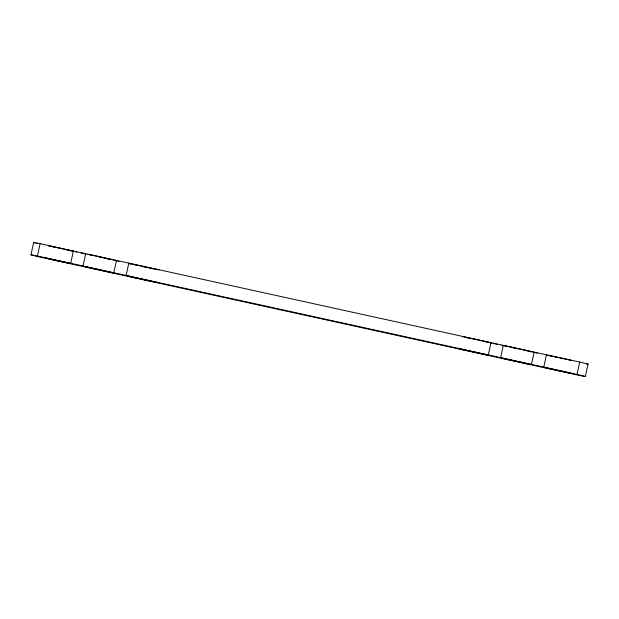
<?xml version="1.0" encoding="UTF-8"?>
<svg xmlns="http://www.w3.org/2000/svg" width="619" height="619" viewBox="0 0 619 619"><rect width="100%" height="100%" fill="white"/><g stroke="black" fill="none" stroke-linecap="round" stroke-linejoin="round"><path stroke-width="0.93" d="M30.95 254.842L33.658 242.516M37.411 255.987L577.016 374.387A45.86 0.48 12.4 0 1 578.881 375.338L39.276 256.939A45.86 0.48 12.4 0 1 37.411 255.987L40.119 243.662L82.822 253.086M70.698 263.299L73.413 250.966M82.992 265.992L85.701 253.658L537.54 352.861M113.795 272.747L116.504 260.421M126.114 275.447L128.822 263.121M488.314 354.927L491.022 342.601M500.632 357.627L503.34 345.301M531.435 364.39L534.166 352.072M543.753 367.09L546.461 354.764L579.724 362.061A45.86 0.48 12.4 0 1 586.65 363.995M577.016 374.387L579.724 362.061M585.342 376.484L588.05 364.158M85.554 253.643L82.714 253.063M118.368 261.373L119.08 261.489M158.967 270.046L158.673 269.899M533.485 352.226L533.191 352.079M536.023 353.016L536.727 353.132M537.424 352.838L546.36 354.757M548.596 355.468L548.836 355.592M89.569 254.703L87.867 254.409L88.517 254.595M115.738 260.607L117.432 260.893L99.048 256.699M462.749 336.62L487.23 341.92M490.256 342.779L491.958 343.073L488.051 342.114M504.632 345.812L507.464 346.377M70.109 250.61L71.99 250.989M90.312 254.85L98.282 256.537M75.967 252.034L76.895 252.227M155.384 269.335L156.878 269.644M488.02 342.322L489.513 342.632M493.598 343.669L494.527 343.862M529.91 351.515L532.139 351.971M549.726 355.677L563.483 358.633M569.836 360.258L571.716 360.645M67.61 250.084L69.274 250.432M153.899 269.025L149.783 268.143M508.207 346.524L518.498 348.737M485.048 341.696L486.534 342.013M527.682 351.05L529.168 351.36M64.662 249.449L66.132 249.767M107.017 258.765L110.53 259.523M495.765 344.125L497.227 344.435M524.301 350.323L526.057 350.702M103.969 258.1L105.493 258.433M146.618 267.462L148.142 267.795M479.253 340.45L480.777 340.783M561.193 358.401L562.787 358.749M519.271 348.907L521.577 349.418M515.774 348.458L517.314 348.799M473.883 339.266L475.423 339.607M143.562 266.789L145.101 267.129M59.037 248.211L60.654 248.575M81.174 253.14L82.776 253.496M99.365 257.086L102.445 257.767M564.242 358.803L569.171 359.918M522.343 349.588L531.582 351.685M555.676 357.178L557.201 357.519M513.058 347.847L514.869 348.257M510.574 347.29L512.153 347.646M501.924 345.472L503.239 345.773M467.902 337.92L469.481 338.276M154.595 268.932L129.758 263.601L130.4 263.779M135.267 264.932L136.845 265.288M84.277 253.836L85.592 254.13M53.42 246.95L55.184 247.352M569.867 360.08L571.244 360.405M550.19 355.917L551.575 356.242M465.473 337.355L467.113 337.734M155.415 269.126L157.064 269.513M90.126 254.982L91.774 255.368M50.464 246.269L52.538 246.749M547.374 355.468L548.047 355.631M504.926 345.959L506.535 346.354M129.742 263.833L130.416 263.996M72.872 251.082L48.561 245.782L49.11 245.936M462.385 336.589L463.035 336.767M37.643 243.577A45.86 0.48 12.4 0 1 36.034 243.174M34.826 242.865A45.86 0.48 12.4 0 1 40.119 243.662M46.154 258.138L70.705 263.562L46.154 258.138M85.515 266.774L114.724 273.227L85.515 266.774M127.406 275.966L156.615 282.411L127.406 275.966M460.033 348.954L489.242 355.399L460.033 348.954M501.924 358.138L531.133 364.591L501.924 358.138M545.888 367.794L570.439 373.218L545.888 367.794"/></g></svg>
